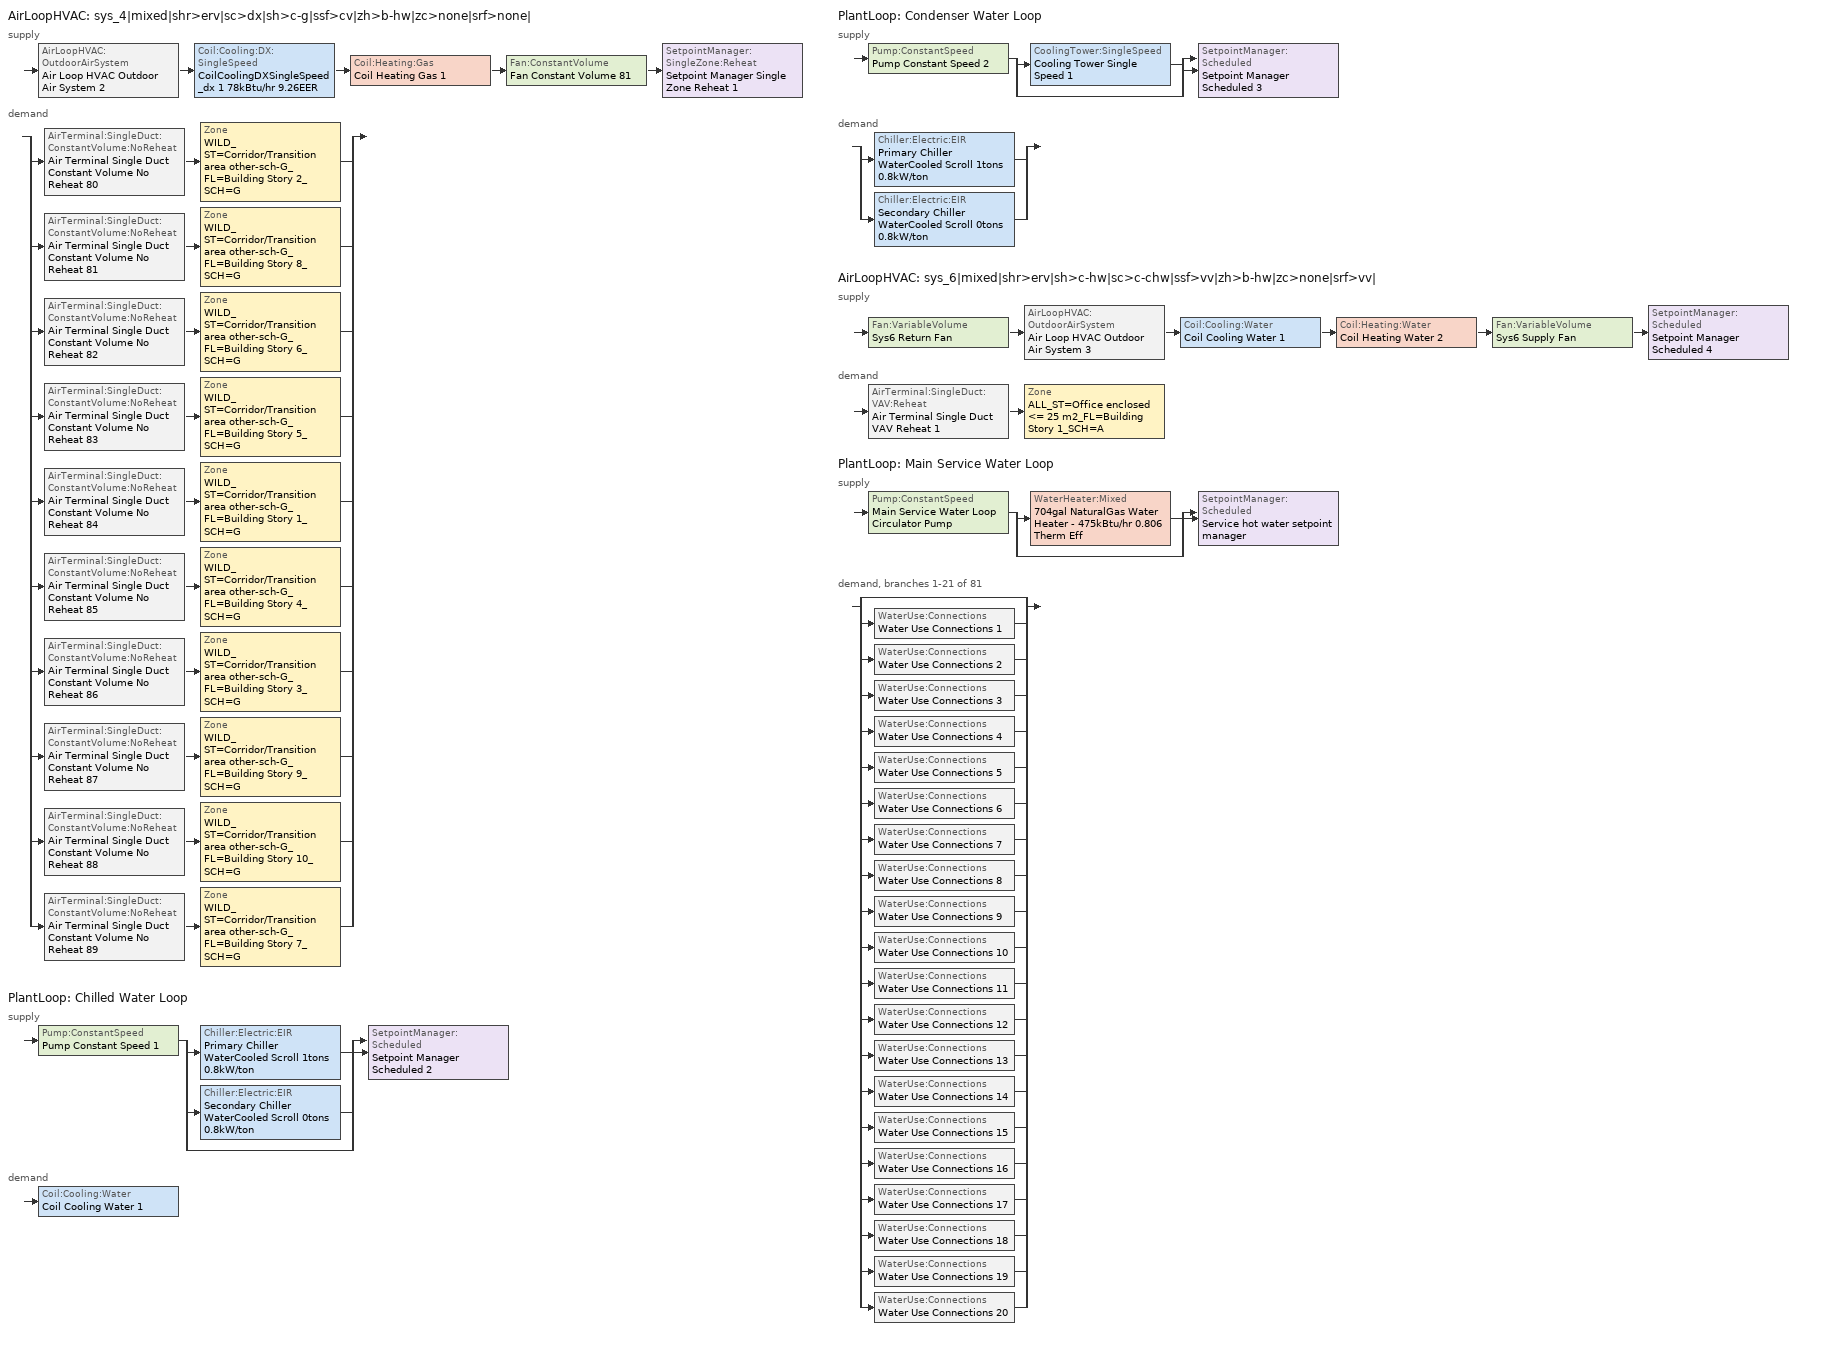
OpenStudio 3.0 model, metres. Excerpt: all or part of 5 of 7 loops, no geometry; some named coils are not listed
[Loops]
AirLoopHVAC 'sys_4|mixed|shr>erv|sc>dx|sh>c-g|ssf>cv|zh>b-hw|zc>none|srf>none|'
 supply: AirLoopHVAC:OutdoorAirSystem 'Air Loop HVAC Outdoor Air System 2' > Coil:Cooling:DX:SingleSpeed 'CoilCoolingDXSingleSpeed_dx 1 78kBtu/hr 9.26EER' > Coil:Heating:Gas 'Coil Heating Gas 1' > Fan:ConstantVolume 'Fan Constant Volume 81' > SetpointManager:SingleZone:Reheat 'Setpoint Manager Single Zone Reheat 1'
 demand: split
  | AirTerminal:SingleDuct:ConstantVolume:NoReheat 'Air Terminal Single Duct Constant Volume No Reheat 80' > Zone 'WILD_ST=Corridor/Transition area other-sch-G_FL=Building Story 2_SCH=G'
  | AirTerminal:SingleDuct:ConstantVolume:NoReheat 'Air Terminal Single Duct Constant Volume No Reheat 81' > Zone 'WILD_ST=Corridor/Transition area other-sch-G_FL=Building Story 8_SCH=G'
  | AirTerminal:SingleDuct:ConstantVolume:NoReheat 'Air Terminal Single Duct Constant Volume No Reheat 82' > Zone 'WILD_ST=Corridor/Transition area other-sch-G_FL=Building Story 6_SCH=G'
  | AirTerminal:SingleDuct:ConstantVolume:NoReheat 'Air Terminal Single Duct Constant Volume No Reheat 83' > Zone 'WILD_ST=Corridor/Transition area other-sch-G_FL=Building Story 5_SCH=G'
  | AirTerminal:SingleDuct:ConstantVolume:NoReheat 'Air Terminal Single Duct Constant Volume No Reheat 84' > Zone 'WILD_ST=Corridor/Transition area other-sch-G_FL=Building Story 1_SCH=G'
  | AirTerminal:SingleDuct:ConstantVolume:NoReheat 'Air Terminal Single Duct Constant Volume No Reheat 85' > Zone 'WILD_ST=Corridor/Transition area other-sch-G_FL=Building Story 4_SCH=G'
  | AirTerminal:SingleDuct:ConstantVolume:NoReheat 'Air Terminal Single Duct Constant Volume No Reheat 86' > Zone 'WILD_ST=Corridor/Transition area other-sch-G_FL=Building Story 3_SCH=G'
  | AirTerminal:SingleDuct:ConstantVolume:NoReheat 'Air Terminal Single Duct Constant Volume No Reheat 87' > Zone 'WILD_ST=Corridor/Transition area other-sch-G_FL=Building Story 9_SCH=G'
  | AirTerminal:SingleDuct:ConstantVolume:NoReheat 'Air Terminal Single Duct Constant Volume No Reheat 88' > Zone 'WILD_ST=Corridor/Transition area other-sch-G_FL=Building Story 10_SCH=G'
  | AirTerminal:SingleDuct:ConstantVolume:NoReheat 'Air Terminal Single Duct Constant Volume No Reheat 89' > Zone 'WILD_ST=Corridor/Transition area other-sch-G_FL=Building Story 7_SCH=G'
PlantLoop 'Chilled Water Loop'
 supply: Pump:ConstantSpeed 'Pump Constant Speed 1' > split
  | Chiller:Electric:EIR 'Primary Chiller WaterCooled Scroll 1tons 0.8kW/ton'
  | Chiller:Electric:EIR 'Secondary Chiller WaterCooled Scroll 0tons 0.8kW/ton'
  | bypass
  join > SetpointManager:Scheduled 'Setpoint Manager Scheduled 2'
 demand: Coil:Cooling:Water 'Coil Cooling Water 1'
PlantLoop 'Condenser Water Loop'
 supply: Pump:ConstantSpeed 'Pump Constant Speed 2' > split
  | CoolingTower:SingleSpeed 'Cooling Tower Single Speed 1'
  | bypass
  join > SetpointManager:Scheduled 'Setpoint Manager Scheduled 3'
 demand: split
  | Chiller:Electric:EIR 'Primary Chiller WaterCooled Scroll 1tons 0.8kW/ton'
  | Chiller:Electric:EIR 'Secondary Chiller WaterCooled Scroll 0tons 0.8kW/ton'
AirLoopHVAC 'sys_6|mixed|shr>erv|sh>c-hw|sc>c-chw|ssf>vv|zh>b-hw|zc>none|srf>vv|'
 supply: Fan:VariableVolume 'Sys6 Return Fan' > AirLoopHVAC:OutdoorAirSystem 'Air Loop HVAC Outdoor Air System 3' > Coil:Cooling:Water 'Coil Cooling Water 1' > Coil:Heating:Water 'Coil Heating Water 2' > Fan:VariableVolume 'Sys6 Supply Fan' > SetpointManager:Scheduled 'Setpoint Manager Scheduled 4'
 demand: AirTerminal:SingleDuct:VAV:Reheat 'Air Terminal Single Duct VAV Reheat 1' > Zone 'ALL_ST=Office enclosed <= 25 m2_FL=Building Story 1_SCH=A'
PlantLoop 'Main Service Water Loop'
 supply: Pump:ConstantSpeed 'Main Service Water Loop Circulator Pump' > split
  | WaterHeater:Mixed '704gal NaturalGas Water Heater - 475kBtu/hr 0.806 Therm Eff'
  | bypass
  join > SetpointManager:Scheduled 'Service hot water setpoint manager'
 demand, branches 1-21 of 81: split
  | bypass
  | WaterUse:Connections 'Water Use Connections 1'
  | WaterUse:Connections 'Water Use Connections 2'
  | WaterUse:Connections 'Water Use Connections 3'
  | WaterUse:Connections 'Water Use Connections 4'
  | WaterUse:Connections 'Water Use Connections 5'
  | WaterUse:Connections 'Water Use Connections 6'
  | WaterUse:Connections 'Water Use Connections 7'
  | WaterUse:Connections 'Water Use Connections 8'
  | WaterUse:Connections 'Water Use Connections 9'
  | WaterUse:Connections 'Water Use Connections 10'
  | WaterUse:Connections 'Water Use Connections 11'
  | WaterUse:Connections 'Water Use Connections 12'
  | WaterUse:Connections 'Water Use Connections 13'
  | WaterUse:Connections 'Water Use Connections 14'
  | WaterUse:Connections 'Water Use Connections 15'
  | WaterUse:Connections 'Water Use Connections 16'
  | WaterUse:Connections 'Water Use Connections 17'
  | WaterUse:Connections 'Water Use Connections 18'
  | WaterUse:Connections 'Water Use Connections 19'
  | WaterUse:Connections 'Water Use Connections 20'
[Sizing:Zone] Zone Cooling Design Supply Air Temperature Input Method=SupplyAirTemperature; Zone Cooling Design Supply Air Temperature {C}=13; Zone Cooling Design Supply Air Temperature Difference {deltaC}=11.11; Zone Heating Design Supply Air Temperature Input Method=SupplyAirTemperature; Zone Heating Design Supply Air Temperature {C}=43; Zone Heating Design Supply Air Temperature Difference {deltaC}=11.11; Zone Cooling Design Supply Air Humidity Ratio {kg-H2O/kg-air}=0.0085; Zone Heating Design Supply Air Humidity Ratio {kg-H2O/kg-air}=0.008; Zone Heating Sizing Factor=1.3; Zone Cooling Sizing Factor=1.1; Cooling Design Air Flow Method=DesignDay; Heating Design Air Flow Method=DesignDay; Account for Dedicated Outdoor Air System=No; Dedicated Outdoor Air System Control Strategy=NeutralSupplyAir; Dedicated Outdoor Air Low Setpoint Temperature for Design {C}=autosize; Dedicated Outdoor Air High Setpoint Temperature for Design {C}=autosize
ALL_ST=Office enclosed <= 25 m2_FL=Building Story 1_SCH=A; WILD_ST=Corridor/Transition area other-sch-G_FL=Building Story 2_SCH=G; WILD_ST=Corridor/Transition area other-sch-G_FL=Building Story 8_SCH=G; WILD_ST=Corridor/Transition area other-sch-G_FL=Building Story 6_SCH=G; WILD_ST=Corridor/Transition area other-sch-G_FL=Building Story 5_SCH=G; WILD_ST=Corridor/Transition area other-sch-G_FL=Building Story 1_SCH=G; WILD_ST=Corridor/Transition area other-sch-G_FL=Building Story 4_SCH=G; WILD_ST=Corridor/Transition area other-sch-G_FL=Building Story 3_SCH=G; WILD_ST=Corridor/Transition area other-sch-G_FL=Building Story 9_SCH=G; WILD_ST=Corridor/Transition area other-sch-G_FL=Building Story 10_SCH=G; WILD_ST=Corridor/Transition area other-sch-G_FL=Building Story 7_SCH=G
[Zone equipment]
ALL_ST=Office enclosed <= 25 m2_FL=Building Story 1_SCH=A: Air Terminal Single Duct VAV Reheat 1, Zone HVAC Baseboard Convective Water 90
WILD_ST=Corridor/Transition area other-sch-G_FL=Building Story 2_SCH=G: Air Terminal Single Duct Constant Volume No Reheat 80, Zone HVAC Baseboard Convective Water 80
WILD_ST=Corridor/Transition area other-sch-G_FL=Building Story 8_SCH=G: Air Terminal Single Duct Constant Volume No Reheat 81, Zone HVAC Baseboard Convective Water 81
WILD_ST=Corridor/Transition area other-sch-G_FL=Building Story 6_SCH=G: Air Terminal Single Duct Constant Volume No Reheat 82, Zone HVAC Baseboard Convective Water 82
WILD_ST=Corridor/Transition area other-sch-G_FL=Building Story 5_SCH=G: Air Terminal Single Duct Constant Volume No Reheat 83, Zone HVAC Baseboard Convective Water 83
WILD_ST=Corridor/Transition area other-sch-G_FL=Building Story 1_SCH=G: Air Terminal Single Duct Constant Volume No Reheat 84, Zone HVAC Baseboard Convective Water 84
WILD_ST=Corridor/Transition area other-sch-G_FL=Building Story 4_SCH=G: Air Terminal Single Duct Constant Volume No Reheat 85, Zone HVAC Baseboard Convective Water 85
WILD_ST=Corridor/Transition area other-sch-G_FL=Building Story 3_SCH=G: Air Terminal Single Duct Constant Volume No Reheat 86, Zone HVAC Baseboard Convective Water 86
WILD_ST=Corridor/Transition area other-sch-G_FL=Building Story 9_SCH=G: Air Terminal Single Duct Constant Volume No Reheat 87, Zone HVAC Baseboard Convective Water 87
WILD_ST=Corridor/Transition area other-sch-G_FL=Building Story 10_SCH=G: Air Terminal Single Duct Constant Volume No Reheat 88, Zone HVAC Baseboard Convective Water 88
WILD_ST=Corridor/Transition area other-sch-G_FL=Building Story 7_SCH=G: Air Terminal Single Duct Constant Volume No Reheat 89, Zone HVAC Baseboard Convective Water 89
[PlantLoop] Glycol Concentration=0; Plant Loop Volume {m3}=Autocalculate; Load Distribution Scheme=Optimal
Name | Maximum Loop Temperature {C} | Minimum Loop Temperature {C}
Chilled Water Loop; Condenser Water Loop
Main Service Water Loop | 60 | 10
[Sizing:Plant] Sizing Option=NonCoincident; Zone Timesteps in Averaging Window=1; Coincident Sizing Factor Mode=None
Name | Loop Type | Design Loop Exit Temperature {C} | Loop Design Temperature Difference {deltaC}
Chilled Water Loop | Cooling | 7 | 6
Condenser Water Loop | Condenser | 29 | 6
Main Service Water Loop | Heating | 60 | 5
[AirLoopHVAC] Design Supply Air Flow Rate {m3/s}=AutoSize
Name | Availability Schedule
sys_4|mixed|shr>erv|sc>dx|sh>c-g|ssf>cv|zh>b-hw|zc>none|srf>none| | sys_4|mixed|shr>none|sc>dx|sh>c-g|ssf>cv|zh>b-hw|zc>none|srf>none| Occ Sch
sys_6|mixed|shr>erv|sh>c-hw|sc>c-chw|ssf>vv|zh>b-hw|zc>none|srf>vv| | sys_6|mixed|shr>none|sh>c-hw|sc>c-chw|ssf>vv|zh>b-hw|zc>none|srf>vv| Occ Sch
[Sizing:System] Type of Load to Size On=Sensible; Design Outdoor Air Flow Rate {m3/s}=Autosize; Preheat Design Temperature {C}=7; Preheat Design Humidity Ratio {kg-H2O/kg-Air}=0.008; Precool Design Humidity Ratio {kg-H2O/kg-Air}=0.008; Central Cooling Design Supply Air Temperature {C}=13; Sizing Option=NonCoincident; 100% Outdoor Air in Cooling=No; 100% Outdoor Air in Heating=No; Central Cooling Design Supply Air Humidity Ratio {kg-H2O/kg-Air}=0.0085; Central Heating Design Supply Air Humidity Ratio {kg-H2O/kg-Air}=0.008; Cooling Design Air Flow Method=DesignDay; Cooling Design Air Flow Rate {m3/s}=0; Heating Design Air Flow Method=DesignDay; Heating Design Air Flow Rate {m3/s}=0; System Outdoor Air Method=ZoneSum; Zone Maximum Outdoor Air Fraction=1; Cooling Supply Air Flow Rate Per Floor Area {m3/s-m2}=0.00996765; Cooling Fraction of Autosized Cooling Supply Air Flow Rate=1; Cooling Supply Air Flow Rate Per Unit Cooling Capacity {m3/s-W}=3.94755e-05; Heating Supply Air Flow Rate Per Floor Area {m3/s-m2}=0.00996765; Heating Fraction of Autosized Heating Supply Air Flow Rate=1; Heating Fraction of Autosized Cooling Supply Air Flow Rate=1; Heating Supply Air Flow Rate Per Unit Heating Capacity {m3/s-W}=3.15882e-05; Cooling Design Capacity Method=CoolingDesignCapacity; Cooling Design Capacity {W}=autosize; Cooling Design Capacity Per Floor Area {W/m2}=234.7; Fraction of Autosized Cooling Design Capacity=1; Heating Design Capacity Method=HeatingDesignCapacity; Heating Design Capacity {W}=autosize; Heating Design Capacity Per Floor Area {W/m2}=157; Fraction of Autosized Heating Design Capacity=1; Central Cooling Capacity Control Method=OnOff
Name | Central Heating Maximum System Air Flow Ratio | Precool Design Temperature {C} | Central Heating Design Supply Air Temperature {C}
sys_4|mixed|shr>erv|sc>dx|sh>c-g|ssf>cv|zh>b-hw|zc>none|srf>none| | 1 | 13 | 43
sys_6|mixed|shr>erv|sh>c-hw|sc>c-chw|ssf>vv|zh>b-hw|zc>none|srf>vv| | 0.3 | 12.8 | 13.1
[Fan:ConstantVolume]
Fan Constant Volume 81: Availability Schedule=Always On Discrete; Fan Total Efficiency=0.39975; Pressure Rise {Pa}=640; Maximum Flow Rate {m3/s}=AutoSize; Motor Efficiency=0.615
[Coil:Cooling:DX:SingleSpeed]
CoilCoolingDXSingleSpeed_dx 1 78kBtu/hr 9.26EER: Availability Schedule=Always On Discrete; Rated Total Cooling Capacity {W}=autosize; Rated Sensible Heat Ratio=autosize; Rated COP {W/W}=3.21949; Rated Air Flow Rate {m3/s}=autosize; Rated Evaporator Fan Power Per Volume Flow Rate {W/(m3/s)}=773.3; Total Cooling Capacity Function of Temperature Curve=DXCOOL-NECB2011-REF-CAPFT; Total Cooling Capacity Function of Flow Fraction Curve=DXCOOL-NECB2011-REF-CAPFFLOW; Energy Input Ratio Function of Temperature Curve=DXCOOL-NECB2011-REF-COOLEIRFT; Energy Input Ratio Function of Flow Fraction Curve=DXCOOL-NECB2011-REF-COOLEIRFFLOW; Part Load Fraction Correlation Curve=DXCOOL-NECB2011-REF-COOLPLFFPLR; Minimum Outdoor Dry-Bulb Temperature for Compressor Operation {C}=-25; Condenser Type=AirCooled; Evaporative Condenser Effectiveness=0; Evaporative Condenser Air Flow Rate {m3/s}=Autosize; Evaporative Condenser Pump Rated Power Consumption {W}=Autosize; Crankcase Heater Capacity {W}=0; Maximum Outdoor Dry-Bulb Temperature for Crankcase Heater Operation {C}=0; Basin Heater Capacity {W/K}=0; Basin Heater Setpoint Temperature {C}=10
[Controller:OutdoorAir] Minimum Outdoor Air Flow Rate {m3/s}=autosize; Maximum Outdoor Air Flow Rate {m3/s}=Autosize; Economizer Control Action Type=ModulateFlow; Lockout Type=NoLockout; Minimum Limit Type=FixedMinimum; High Humidity Control=No; Heat Recovery Bypass Control Type=BypassWhenOAFlowGreaterThanMinimum
Name | Economizer Control Type | Minimum Outdoor Air Schedule | Controller Mechanical Ventilation | Economizer Maximum Limit Dry-Bulb Temperature {C} | Economizer Maximum Limit Enthalpy {J/kg} | Economizer Minimum Limit Dry-Bulb Temperature {C}
Controller Outdoor Air 2 | DifferentialEnthalpy | sys_4|mixed|shr>none|sc>dx|sh>c-g|ssf>cv|zh>b-hw|zc>none|srf>none| Occ Sch | Controller Mechanical Ventilation 2
Controller Outdoor Air 3 | NoEconomizer | sys_6|mixed|shr>none|sh>c-hw|sc>c-chw|ssf>vv|zh>b-hw|zc>none|srf>vv| Occ Sch | Controller Mechanical Ventilation 3 | 28 | 64000 | -100
[Controller:MechanicalVentilation] Availability Schedule=Always On Discrete; System Outdoor Air Method=ZoneSum
Controller Mechanical Ventilation 2; Controller Mechanical Ventilation 3
[AirLoopHVAC:OutdoorAirSystem]
Name | Controller
Air Loop HVAC Outdoor Air System 2 | Controller Outdoor Air 2
Air Loop HVAC Outdoor Air System 3 | Controller Outdoor Air 3
[Controller:WaterCoil]
Controller Water Coil 3: Water Coil=Coil Cooling Water 1; Action=Reverse; Minimum Actuated Flow {m3/s}=0
[SetpointManager:Scheduled] Control Variable=Temperature
Name | Schedule
Setpoint Manager Scheduled 2 | CHW Temp
Setpoint Manager Scheduled 3 | CW Temp
Setpoint Manager Scheduled 4 | Supply Air Temp
Service hot water setpoint manager | Service Water Loop Temp - 140F
[AirTerminal:SingleDuct:ConstantVolume:NoReheat] Availability Schedule=Always On Discrete; Maximum Air Flow Rate {m3/s}=AutoSize
Air Terminal Single Duct Constant Volume No Reheat 80; Air Terminal Single Duct Constant Volume No Reheat 81; Air Terminal Single Duct Constant Volume No Reheat 82; Air Terminal Single Duct Constant Volume No Reheat 83; Air Terminal Single Duct Constant Volume No Reheat 84; Air Terminal Single Duct Constant Volume No Reheat 85; Air Terminal Single Duct Constant Volume No Reheat 86; Air Terminal Single Duct Constant Volume No Reheat 87; Air Terminal Single Duct Constant Volume No Reheat 88; Air Terminal Single Duct Constant Volume No Reheat 89
[Coil:Heating:Gas]
Coil Heating Gas 1: Availability Schedule=Always On Discrete; Gas Burner Efficiency=0.924; Nominal Capacity {W}=AutoSize; Parasitic Electric Load {W}=0; Part Load Fraction Correlation Curve=FURNACE-EFFPLR-NECB2011; Parasitic Gas Load {W}=0
[SetpointManager:SingleZone:Reheat]
Setpoint Manager Single Zone Reheat 1: Minimum Supply Air Temperature {C}=13; Maximum Supply Air Temperature {C}=43; Control Zone=WILD_ST=Corridor/Transition area other-sch-G_FL=Building Story 2_SCH=G
[Pump:ConstantSpeed] Rated Flow Rate {m3/s}=autosize; Rated Power Consumption {W}=autosize; Fraction of Motor Inefficiencies to Fluid Stream=0; Pump Control Type=Intermittent; Design Power Sizing Method=PowerPerFlowPerPressure; Design Electric Power per Unit Flow Rate {W/(m3/s)}=348701.1
Name | Rated Pump Head {Pa} | Motor Efficiency | Design Shaft Power per Unit Flow Rate per Unit Head {W-s/m3-Pa}
Pump Constant Speed 1 | 179352 | 0.7 | 1.3704
Pump Constant Speed 2 | 179352 | 0.855 | 1.43473
Main Service Water Loop Circulator Pump | 795113 | 0.865 | 1.28205
[Chiller:Electric:EIR] Reference COP {W/W}=4.5032; Reference Chilled Water Flow Rate {m3/s}=Autosize; Cooling Capacity Function of Temperature Curve=WaterCooled_Scroll_CAPFT_NECB2011; Electric Input to Cooling Output Ratio Function of Temperature Curve=WaterCooled_Scroll_EIRFT_NECB2011; Electric Input to Cooling Output Ratio Function of Part Load Ratio Curve=WaterCooled_Scroll_EIRFPLR_NECB2011; Minimum Part Load Ratio=0.25; Minimum Unloading Ratio=0.25; Condenser Type=WaterCooled; Chiller Flow Mode=LeavingSetpointModulated; Design Heat Recovery Water Flow Rate {m3/s}=Autosize; Sizing Factor=1; Basin Heater Capacity {W/K}=0; Basin Heater Setpoint Temperature {C}=10; Condenser Heat Recovery Relative Capacity Fraction=1
Name | Reference Capacity {W}
Primary Chiller WaterCooled Scroll 1tons 0.8kW/ton | 5226.51
Secondary Chiller WaterCooled Scroll 0tons 0.8kW/ton | 0.001
[CoolingTower:SingleSpeed]
Cooling Tower Single Speed 1: Design Water Flow Rate {m3/s}=autosize; Design Air Flow Rate {m3/s}=autosize; Fan Power at Design Air Flow Rate {W}=83.0327; U-Factor Times Area Value at Design Air Flow Rate {W/K}=autosize; Air Flow Rate in Free Convection Regime {m3/s}=autosize; U-Factor Times Area Value at Free Convection Air Flow Rate {W/K}=autosize; Performance Input Method=UFactorTimesAreaAndDesignWaterFlowRate; Free Convection Capacity {W}=0; Basin Heater Capacity {W/K}=0; Evaporation Loss Mode=LossFactor; Evaporation Loss Factor {percent/K}=0.2; Drift Loss Percent {percent}=0.008; Blowdown Calculation Mode=ConcentrationRatio; Blowdown Concentration Ratio=3; Capacity Control=FanCycling; Number of Cells=1; Cell Control=MinimalCell; Cell Minimum  Water Flow Rate Fraction=0.33; Cell Maximum Water Flow Rate Fraction=2.5; Sizing Factor=1; Free Convection Air Flow Rate Sizing Factor=0.1; Free Convection U-Factor Times Area Value Sizing Factor=0.1; Heat Rejection Capacity and Nominal Capacity Sizing Ratio=1.25; Free Convection Nominal Capacity Sizing Factor=0.1; Design Inlet Air Dry-Bulb Temperature {C}=35; Design Inlet Air Wet-Bulb Temperature {C}=24; Design Approach Temperature {deltaC}=5; Design Range Temperature {deltaC}=6
[Fan:VariableVolume] Availability Schedule=Always On Discrete; Maximum Flow Rate {m3/s}=Autosize; Fan Power Minimum Flow Rate Input Method=Fraction; Fan Power Minimum Flow Fraction=0.68; Fan Power Minimum Air Flow Rate {m3/s}=0; Motor In Airstream Fraction=1; Fan Power Coefficient 1=-2.4176; Fan Power Coefficient 2=9.5874; Fan Power Coefficient 3=-11.559; Fan Power Coefficient 4=5.4009; Fan Power Coefficient 5=0
Name | Fan Total Efficiency | Pressure Rise {Pa} | Motor Efficiency
Sys6 Supply Fan | 0.549965 | 1000 | 0.8461
Sys6 Return Fan | 0.299975 | 250 | 0.4615
[Coil:Cooling:Water]
Coil Cooling Water 1: Availability Schedule=Always On Discrete
[AirTerminal:SingleDuct:VAV:Reheat]
Air Terminal Single Duct VAV Reheat 1: Availability Schedule=Always On Discrete; Maximum Air Flow Rate {m3/s}=AutoSize; Zone Minimum Air Flow Input Method=Constant; Constant Minimum Air Flow Fraction=0.3; Fixed Minimum Air Flow Rate {m3/s}=0.176497; Reheat Coil=Coil Heating Water 3; Maximum Hot Water or Steam Flow Rate {m3/s}=AutoSize; Minimum Hot Water or Steam Flow Rate {m3/s}=0; Convergence Tolerance=0.001; Damper Heating Action=Normal; Maximum Flow per Zone Floor Area During Reheat {m3/s-m2}=AutoSize; Maximum Flow Fraction During Reheat=AutoSize; Maximum Reheat Air Temperature {C}=43; Control For Outdoor Air=No
[WaterHeater:Mixed]
704gal NaturalGas Water Heater - 475kBtu/hr 0.806 Therm Eff: Tank Volume {m3}=2.66678; Setpoint Temperature Schedule=Service Water Loop Temp - 140F; Deadband Temperature Difference {deltaC}=2; Maximum Temperature Limit {C}=60; Heater Control Type=Cycle; Heater Maximum Capacity {W}=139339; Heater Fuel Type=NaturalGas; Heater Thermal Efficiency=0.805913; Part Load Factor Curve=SWH-EFFFPLR-NECB2011; Off Cycle Parasitic Fuel Consumption Rate {W}=186.299; Off Cycle Parasitic Fuel Type=NaturalGas; Off Cycle Parasitic Heat Fraction to Tank=0.8; On Cycle Parasitic Fuel Consumption Rate {W}=186.299; On Cycle Parasitic Fuel Type=NaturalGas; On Cycle Parasitic Heat Fraction to Tank=0; Ambient Temperature Indicator=Schedule; Ambient Temperature Schedule=Water Heater Ambient Temp Schedule - 70f; Off Cycle Loss Coefficient to Ambient Temperature {W/K}=21.1852; On Cycle Loss Coefficient to Ambient Temperature {W/K}=21.1852; Use Side Effectiveness=1; Source Side Effectiveness=1; Use Side Design Flow Rate {m3/s}=autosize; Source Side Design Flow Rate {m3/s}=autosize; Indirect Water Heating Recovery Time {hr}=1.5; Source Side Flow Control Mode=IndirectHeatPrimarySetpoint
[WaterUse:Connections]
Name | Water Use Equipment Name 1
Water Use Connections 1 | F2 n1 apartment Service Water Use 0.15gal/min
Water Use Connections 2 | F2 n2 apartment Service Water Use 0.15gal/min
Water Use Connections 3 | F2 ne apartment Service Water Use 0.15gal/min
Water Use Connections 4 | F2 nw apartment Service Water Use 0.15gal/min
Water Use Connections 5 | F2 s1 apartment Service Water Use 0.15gal/min
Water Use Connections 6 | F2 s2 apartment Service Water Use 0.15gal/min
Water Use Connections 7 | F2 se apartment Service Water Use 0.15gal/min
Water Use Connections 8 | F2 sw apartment Service Water Use 0.15gal/min
Water Use Connections 9 | F3 n1 apartment Service Water Use 0.15gal/min
Water Use Connections 10 | F3 n2 apartment Service Water Use 0.15gal/min
Water Use Connections 11 | F3 ne apartment Service Water Use 0.15gal/min
Water Use Connections 12 | F3 nw apartment Service Water Use 0.15gal/min
Water Use Connections 13 | F3 s1 apartment Service Water Use 0.15gal/min
Water Use Connections 14 | F3 s2 apartment Service Water Use 0.15gal/min
Water Use Connections 15 | F3 se apartment Service Water Use 0.15gal/min
Water Use Connections 16 | F3 sw apartment Service Water Use 0.15gal/min
Water Use Connections 17 | F4 n1 apartment Service Water Use 0.15gal/min
Water Use Connections 18 | F4 n2 apartment Service Water Use 0.15gal/min
Water Use Connections 19 | F4 ne apartment Service Water Use 0.15gal/min
Water Use Connections 20 | F4 nw apartment Service Water Use 0.15gal/min
[WaterUse:Equipment:Definition] Peak Flow Rate {m3/s}=9.37419e-06
Name | Target Temperature Schedule | Sensible Fraction Schedule | Latent Fraction Schedule
F2 n1 apartment Service Water Use Def 0.15gal/min | Schedule Ruleset 5 | Schedule Ruleset 3 | Schedule Ruleset 4
F2 n2 apartment Service Water Use Def 0.15gal/min | Schedule Ruleset 8 | Schedule Ruleset 6 | Schedule Ruleset 7
F2 ne apartment Service Water Use Def 0.15gal/min | Schedule Ruleset 11 | Schedule Ruleset 9 | Schedule Ruleset 10
F2 nw apartment Service Water Use Def 0.15gal/min | Schedule Ruleset 14 | Schedule Ruleset 12 | Schedule Ruleset 13
F2 s1 apartment Service Water Use Def 0.15gal/min | Schedule Ruleset 17 | Schedule Ruleset 15 | Schedule Ruleset 16
F2 s2 apartment Service Water Use Def 0.15gal/min | Schedule Ruleset 20 | Schedule Ruleset 18 | Schedule Ruleset 19
F2 se apartment Service Water Use Def 0.15gal/min | Schedule Ruleset 23 | Schedule Ruleset 21 | Schedule Ruleset 22
F2 sw apartment Service Water Use Def 0.15gal/min | Schedule Ruleset 26 | Schedule Ruleset 24 | Schedule Ruleset 25
F3 n1 apartment Service Water Use Def 0.15gal/min | Schedule Ruleset 29 | Schedule Ruleset 27 | Schedule Ruleset 28
F3 n2 apartment Service Water Use Def 0.15gal/min | Schedule Ruleset 32 | Schedule Ruleset 30 | Schedule Ruleset 31
F3 ne apartment Service Water Use Def 0.15gal/min | Schedule Ruleset 35 | Schedule Ruleset 33 | Schedule Ruleset 34
F3 nw apartment Service Water Use Def 0.15gal/min | Schedule Ruleset 38 | Schedule Ruleset 36 | Schedule Ruleset 37
F3 s1 apartment Service Water Use Def 0.15gal/min | Schedule Ruleset 41 | Schedule Ruleset 39 | Schedule Ruleset 40
F3 s2 apartment Service Water Use Def 0.15gal/min | Schedule Ruleset 44 | Schedule Ruleset 42 | Schedule Ruleset 43
F3 se apartment Service Water Use Def 0.15gal/min | Schedule Ruleset 47 | Schedule Ruleset 45 | Schedule Ruleset 46
F3 sw apartment Service Water Use Def 0.15gal/min | Schedule Ruleset 50 | Schedule Ruleset 48 | Schedule Ruleset 49
F4 n1 apartment Service Water Use Def 0.15gal/min | Schedule Ruleset 53 | Schedule Ruleset 51 | Schedule Ruleset 52
F4 n2 apartment Service Water Use Def 0.15gal/min | Schedule Ruleset 56 | Schedule Ruleset 54 | Schedule Ruleset 55
F4 ne apartment Service Water Use Def 0.15gal/min | Schedule Ruleset 59 | Schedule Ruleset 57 | Schedule Ruleset 58
F4 nw apartment Service Water Use Def 0.15gal/min | Schedule Ruleset 62 | Schedule Ruleset 60 | Schedule Ruleset 61
[WaterUse:Equipment] Flow Rate Fraction Schedule=NECB-G-Service Water Heating
Name | Water Use Equipment Definition | Space
F2 n1 apartment Service Water Use 0.15gal/min | F2 n1 apartment Service Water Use Def 0.15gal/min | F2 N1 Apartment
F2 n2 apartment Service Water Use 0.15gal/min | F2 n2 apartment Service Water Use Def 0.15gal/min | F2 N2 Apartment
F2 ne apartment Service Water Use 0.15gal/min | F2 ne apartment Service Water Use Def 0.15gal/min | F2 NE Apartment
F2 nw apartment Service Water Use 0.15gal/min | F2 nw apartment Service Water Use Def 0.15gal/min | F2 NW Apartment
F2 s1 apartment Service Water Use 0.15gal/min | F2 s1 apartment Service Water Use Def 0.15gal/min | F2 S1 Apartment
F2 s2 apartment Service Water Use 0.15gal/min | F2 s2 apartment Service Water Use Def 0.15gal/min | F2 S2 Apartment
F2 se apartment Service Water Use 0.15gal/min | F2 se apartment Service Water Use Def 0.15gal/min | F2 SE Apartment
F2 sw apartment Service Water Use 0.15gal/min | F2 sw apartment Service Water Use Def 0.15gal/min | F2 SW Apartment
F3 n1 apartment Service Water Use 0.15gal/min | F3 n1 apartment Service Water Use Def 0.15gal/min | F3 N1 Apartment
F3 n2 apartment Service Water Use 0.15gal/min | F3 n2 apartment Service Water Use Def 0.15gal/min | F3 N2 Apartment
F3 ne apartment Service Water Use 0.15gal/min | F3 ne apartment Service Water Use Def 0.15gal/min | F3 NE Apartment
F3 nw apartment Service Water Use 0.15gal/min | F3 nw apartment Service Water Use Def 0.15gal/min | F3 NW Apartment
F3 s1 apartment Service Water Use 0.15gal/min | F3 s1 apartment Service Water Use Def 0.15gal/min | F3 S1 Apartment
F3 s2 apartment Service Water Use 0.15gal/min | F3 s2 apartment Service Water Use Def 0.15gal/min | F3 S2 Apartment
F3 se apartment Service Water Use 0.15gal/min | F3 se apartment Service Water Use Def 0.15gal/min | F3 SE Apartment
F3 sw apartment Service Water Use 0.15gal/min | F3 sw apartment Service Water Use Def 0.15gal/min | F3 SW Apartment
F4 n1 apartment Service Water Use 0.15gal/min | F4 n1 apartment Service Water Use Def 0.15gal/min | F4 N1 Apartment
F4 n2 apartment Service Water Use 0.15gal/min | F4 n2 apartment Service Water Use Def 0.15gal/min | F4 N2 Apartment
F4 ne apartment Service Water Use 0.15gal/min | F4 ne apartment Service Water Use Def 0.15gal/min | F4 NE Apartment
F4 nw apartment Service Water Use 0.15gal/min | F4 nw apartment Service Water Use Def 0.15gal/min | F4 NW Apartment
[Schedule:Constant]
Always On Discrete: Value=1
[Schedule:Ruleset]
CHW Temp: Default Day Schedule=Schedule Day 4
CW Temp: Default Day Schedule=Schedule Day 5
Supply Air Temp: Default Day Schedule=Supply Air Temp Default
Service Water Loop Temp - 140F: Default Day Schedule=Service Water Loop Temp - 140F Default
Water Heater Ambient Temp Schedule - 70f: Default Day Schedule=Water Heater Ambient Temp Schedule - 70f Default
Schedule Ruleset 3: Default Day Schedule=Schedule Day 8
Schedule Ruleset 4: Default Day Schedule=Schedule Day 9
Schedule Ruleset 5: Default Day Schedule=Schedule Day 10
NECB-G-Service Water Heating: Default Day Schedule=NECB-G-Service Water Heating Default
Schedule Ruleset 6: Default Day Schedule=Schedule Day 11
Schedule Ruleset 7: Default Day Schedule=Schedule Day 12
Schedule Ruleset 8: Default Day Schedule=Schedule Day 13
Schedule Ruleset 9: Default Day Schedule=Schedule Day 14
Schedule Ruleset 10: Default Day Schedule=Schedule Day 15
Schedule Ruleset 11: Default Day Schedule=Schedule Day 16
Schedule Ruleset 12: Default Day Schedule=Schedule Day 17
Schedule Ruleset 13: Default Day Schedule=Schedule Day 18
Schedule Ruleset 14: Default Day Schedule=Schedule Day 19
Schedule Ruleset 15: Default Day Schedule=Schedule Day 20
Schedule Ruleset 16: Default Day Schedule=Schedule Day 21
Schedule Ruleset 17: Default Day Schedule=Schedule Day 22
Schedule Ruleset 18: Default Day Schedule=Schedule Day 23
Schedule Ruleset 19: Default Day Schedule=Schedule Day 24
Schedule Ruleset 20: Default Day Schedule=Schedule Day 25
Schedule Ruleset 21: Default Day Schedule=Schedule Day 26
Schedule Ruleset 22: Default Day Schedule=Schedule Day 27
Schedule Ruleset 23: Default Day Schedule=Schedule Day 28
Schedule Ruleset 24: Default Day Schedule=Schedule Day 29
Schedule Ruleset 25: Default Day Schedule=Schedule Day 30
Schedule Ruleset 26: Default Day Schedule=Schedule Day 31
Schedule Ruleset 27: Default Day Schedule=Schedule Day 32
Schedule Ruleset 28: Default Day Schedule=Schedule Day 33
Schedule Ruleset 29: Default Day Schedule=Schedule Day 34
Schedule Ruleset 30: Default Day Schedule=Schedule Day 35
Schedule Ruleset 31: Default Day Schedule=Schedule Day 36
Schedule Ruleset 32: Default Day Schedule=Schedule Day 37
Schedule Ruleset 33: Default Day Schedule=Schedule Day 38
Schedule Ruleset 34: Default Day Schedule=Schedule Day 39
Schedule Ruleset 35: Default Day Schedule=Schedule Day 40
Schedule Ruleset 36: Default Day Schedule=Schedule Day 41
Schedule Ruleset 37: Default Day Schedule=Schedule Day 42
Schedule Ruleset 38: Default Day Schedule=Schedule Day 43
Schedule Ruleset 39: Default Day Schedule=Schedule Day 44
Schedule Ruleset 40: Default Day Schedule=Schedule Day 45
Schedule Ruleset 41: Default Day Schedule=Schedule Day 46
Schedule Ruleset 42: Default Day Schedule=Schedule Day 47
Schedule Ruleset 43: Default Day Schedule=Schedule Day 48
Schedule Ruleset 44: Default Day Schedule=Schedule Day 49
Schedule Ruleset 45: Default Day Schedule=Schedule Day 50
Schedule Ruleset 46: Default Day Schedule=Schedule Day 51
Schedule Ruleset 47: Default Day Schedule=Schedule Day 52
Schedule Ruleset 48: Default Day Schedule=Schedule Day 53
Schedule Ruleset 49: Default Day Schedule=Schedule Day 54
Schedule Ruleset 50: Default Day Schedule=Schedule Day 55
Schedule Ruleset 51: Default Day Schedule=Schedule Day 56
Schedule Ruleset 52: Default Day Schedule=Schedule Day 57
Schedule Ruleset 53: Default Day Schedule=Schedule Day 58
Schedule Ruleset 54: Default Day Schedule=Schedule Day 59
Schedule Ruleset 55: Default Day Schedule=Schedule Day 60
Schedule Ruleset 56: Default Day Schedule=Schedule Day 61
Schedule Ruleset 57: Default Day Schedule=Schedule Day 62
Schedule Ruleset 58: Default Day Schedule=Schedule Day 63
Schedule Ruleset 59: Default Day Schedule=Schedule Day 64
Schedule Ruleset 60: Default Day Schedule=Schedule Day 65
Schedule Ruleset 61: Default Day Schedule=Schedule Day 66
Schedule Ruleset 62: Default Day Schedule=Schedule Day 67
sys_4|mixed|shr>none|sc>dx|sh>c-g|ssf>cv|zh>b-hw|zc>none|srf>none| Occ Sch: Default Day Schedule=sys_4|mixed|shr>none|sc>dx|sh>c-g|ssf>cv|zh>b-hw|zc>none|srf>none| Occ Sch Default; Summer Design Day Schedule=sys_4|mixed|shr>none|sc>dx|sh>c-g|ssf>cv|zh>b-hw|zc>none|srf>none| Occ Sch Summer Design Day; Winter Design Day Schedule=sys_4|mixed|shr>none|sc>dx|sh>c-g|ssf>cv|zh>b-hw|zc>none|srf>none| Occ Sch Winter Design Day
sys_6|mixed|shr>none|sh>c-hw|sc>c-chw|ssf>vv|zh>b-hw|zc>none|srf>vv| Occ Sch: Default Day Schedule=sys_6|mixed|shr>none|sh>c-hw|sc>c-chw|ssf>vv|zh>b-hw|zc>none|srf>vv| Occ Sch Default; Summer Design Day Schedule=sys_6|mixed|shr>none|sh>c-hw|sc>c-chw|ssf>vv|zh>b-hw|zc>none|srf>vv| Occ Sch Summer Design Day; Winter Design Day Schedule=sys_6|mixed|shr>none|sh>c-hw|sc>c-chw|ssf>vv|zh>b-hw|zc>none|srf>vv| Occ Sch Winter Design Day
[Schedule:Day]
Schedule Day 4; wkdCHW Temp 1; satCHW Temp 1; sunCHW Temp 1: 1, 0, 7, 2, 0, 7, 3, 0, 7, 4, 0, 7, 5, 0, 7, 6, 0, 7, 7, 0, 7, 8, 0, 7, 9, 0, 7, 10, 0, 7, 11, 0, 7, 12, 0, 7, 13, 0, 7, 14, 0, 7, 15, 0, 7, 16, 0, 7, 17, 0, 7, 18, 0, 7, 19, 0, 7, 20, 0, 7, 21, 0, 7, 22, 0, 7, 23, 0, 7, 24, 0, 7
Schedule Day 5; wkdCW Temp 1; satCW Temp 1; sunCW Temp 1: 1, 0, 29, 2, 0, 29, 3, 0, 29, 4, 0, 29, 5, 0, 29, 6, 0, 29, 7, 0, 29, 8, 0, 29, 9, 0, 29, 10, 0, 29, 11, 0, 29, 12, 0, 29, 13, 0, 29, 14, 0, 29, 15, 0, 29, 16, 0, 29, 17, 0, 29, 18, 0, 29, 19, 0, 29, 20, 0, 29, 21, 0, 29, 22, 0, 29, 23, 0, 29, 24, 0, 29
Supply Air Temp Default: 24, 0, 13
Service Water Loop Temp - 140F Default; Schedule Day 10; Schedule Day 13; Schedule Day 16; Schedule Day 19; Schedule Day 22; Schedule Day 25; Schedule Day 28; Schedule Day 31; Schedule Day 34; Schedule Day 37; Schedule Day 40; Schedule Day 43; Schedule Day 46; Schedule Day 49; Schedule Day 52; Schedule Day 55; Schedule Day 58; Schedule Day 61; Schedule Day 64; Schedule Day 67: 24, 0, 60
Water Heater Ambient Temp Schedule - 70f Default: 24, 0, 21.1111
Schedule Day 8; Schedule Day 11; Schedule Day 14; Schedule Day 17; Schedule Day 20; Schedule Day 23; Schedule Day 26; Schedule Day 29; Schedule Day 32; Schedule Day 35; Schedule Day 38; Schedule Day 41; Schedule Day 44; Schedule Day 47; Schedule Day 50; Schedule Day 53; Schedule Day 56; Schedule Day 59; Schedule Day 62; Schedule Day 65: 24, 0, 0.2
Schedule Day 9; Schedule Day 12; Schedule Day 15; Schedule Day 18; Schedule Day 21; Schedule Day 24; Schedule Day 27; Schedule Day 30; Schedule Day 33; Schedule Day 36; Schedule Day 39; Schedule Day 42; Schedule Day 45; Schedule Day 48; Schedule Day 51; Schedule Day 54; Schedule Day 57; Schedule Day 60; Schedule Day 63; Schedule Day 66: 24, 0, 0.05
NECB-G-Service Water Heating Default; NECB-G-Service Water Heating Default|Wkdy Day: 1, 0, 0.1, 6, 0, 0.05, 7, 0, 0.2, 8, 0, 0.8, 9, 0, 0.7, 10, 0, 0.5, 11, 0, 0.4, 14, 0, 0.2, 15, 0, 0.3, 17, 0, 0.5, 19, 0, 0.7, 21, 0, 0.4, 23, 0, 0.2, 24, 0, 0.1
NECB-G-Service Water Heating Sat Day: 1, 0, 0.1, 7, 0, 0.05, 8, 0, 0.2, 11, 0, 0.5, 15, 0, 0.3, 16, 0, 0.7, 17, 0, 0.9, 19, 0, 0.7, 20, 0, 0.6, 21, 0, 0.5, 22, 0, 0.4, 23, 0, 0.3, 24, 0, 0.2
NECB-G-Service Water Heating Sun|Hol Day: 1, 0, 0.1, 8, 0, 0.05, 9, 0, 0.2, 11, 0, 0.3, 13, 0, 0.2, 14, 0, 0.3, 15, 0, 0.4, 16, 0, 0.5, 17, 0, 0.6, 18, 0, 0.7, 19, 0, 0.4, 20, 0, 0.3, 24, 0, 0.2
sys_4|mixed|shr>none|sc>dx|sh>c-g|ssf>cv|zh>b-hw|zc>none|srf>none| Occ Sch Default; sys_4|mixed|shr>none|sc>dx|sh>c-g|ssf>cv|zh>b-hw|zc>none|srf>none| Occ Sch Winter Design Day; sys_4|mixed|shr>none|sc>dx|sh>c-g|ssf>cv|zh>b-hw|zc>none|srf>none| Occ Sch Summer Design Day; sys_6|mixed|shr>none|sh>c-hw|sc>c-chw|ssf>vv|zh>b-hw|zc>none|srf>vv| Occ Sch Winter Design Day; sys_6|mixed|shr>none|sh>c-hw|sc>c-chw|ssf>vv|zh>b-hw|zc>none|srf>vv| Occ Sch Summer Design Day: 24, 0, 1
sys_6|mixed|shr>none|sh>c-hw|sc>c-chw|ssf>vv|zh>b-hw|zc>none|srf>vv| Occ Sch Default: 8, 0, 0, 19, 0, 1, 24, 0, 0
sys_6|mixed|shr>none|sh>c-hw|sc>c-chw|ssf>vv|zh>b-hw|zc>none|srf>vv| Occ Sch Sunday: 24, 0, 0
[Schedule:Rule] Date Specification Type=DateRange; Start Month=1; Start Day=1; End Month=12; End Day=31
Name | Schedule Ruleset | Rule Order | Day Schedule | Apply Sunday | Apply Monday | Apply Tuesday | Apply Wednesday | Apply Thursday | Apply Friday | Apply Saturday
wkdCHW Temp rule | CHW Temp | 2 | wkdCHW Temp 1 | No | Yes | Yes | Yes | Yes | Yes | No
satCHW Temprule | CHW Temp | 1 | satCHW Temp 1 | No | No | No | No | No | No | Yes
sunCHW Temprule | CHW Temp | 0 | sunCHW Temp 1 | Yes | No | No | No | No | No | No
wkdCW Temp rule | CW Temp | 2 | wkdCW Temp 1 | No | Yes | Yes | Yes | Yes | Yes | No
satCW Temprule | CW Temp | 1 | satCW Temp 1 | No | No | No | No | No | No | Yes
sunCW Temprule | CW Temp | 0 | sunCW Temp 1 | Yes | No | No | No | No | No | No
Schedule Rule 32 | NECB-G-Service Water Heating | 2 | NECB-G-Service Water Heating Default|Wkdy Day |  | Yes | Yes | Yes | Yes | Yes
Schedule Rule 33 | NECB-G-Service Water Heating | 1 | NECB-G-Service Water Heating Sat Day |  |  |  |  |  |  | Yes
Schedule Rule 34 | NECB-G-Service Water Heating | 0 | NECB-G-Service Water Heating Sun|Hol Day | Yes
sys_6|mixed|shr>none|sh>c-hw|sc>c-chw|ssf>vv|zh>b-hw|zc>none|srf>vv| Occ Sch Sunday Rule | sys_6|mixed|shr>none|sh>c-hw|sc>c-chw|ssf>vv|zh>b-hw|zc>none|srf>vv| Occ Sch | 0 | sys_6|mixed|shr>none|sh>c-hw|sc>c-chw|ssf>vv|zh>b-hw|zc>none|srf>vv| Occ Sch Sunday | Yes |  |  |  |  |  | Yes
[Curve:Biquadratic] Minimum Value of y=24
Name | Coefficient1 Constant | Coefficient2 x | Coefficient3 x**2 | Coefficient4 y | Coefficient5 y**2 | Coefficient6 x*y | Minimum Value of x | Maximum Value of x | Maximum Value of y
DXCOOL-NECB2011-REF-CAPFT | 0.867905 | 0.0142459 | 0.00055436 | -0.0075575 | 3.3e-05 | -0.0001918 | 13 | 24 | 46
DXCOOL-NECB2011-REF-COOLEIRFT | 0.114171 | 0.0281822 | -0.0004199 | 0.0214108 | 0.000161028 | -0.000679104 | 13 | 24 | 46
WaterCooled_Scroll_CAPFT_NECB2011 | 0.94418 | 0.0337102 | 9.75564e-05 | -0.00322114 | -4.91832e-05 | -0.000177584 | 5 | 10 | 35
WaterCooled_Scroll_EIRFT_NECB2011 | 0.727393 | -0.0118922 | 0.000541177 | 0.00187934 | 0.000473461 | -0.000711472 | 5 | 10 | 35
[Curve:Quadratic]
Name | Coefficient1 Constant | Coefficient2 x | Coefficient3 x**2 | Minimum Value of x | Maximum Value of x
DXCOOL-NECB2011-REF-CAPFFLOW | 0.8 | 0.2 | 0 | 0.5 | 1.5
DXCOOL-NECB2011-REF-COOLEIRFFLOW | 1.1552 | -0.1808 | 0.0256 | 0.5 | 1.5
WaterCooled_Scroll_EIRFPLR_NECB2011 | 0.04412 | 0.640367 | 0.319555 | 0 | 1
[Curve:Cubic] Maximum Value of x=1
Name | Coefficient1 Constant | Coefficient2 x | Coefficient3 x**2 | Coefficient4 x**3 | Minimum Value of x
DXCOOL-NECB2011-REF-COOLPLFFPLR | 0.0277 | 4.9151 | -8.184 | 4.2702 | 0.7
SWH-EFFFPLR-NECB2011 | 0.7576 | 1.0071 | -1.4443 | 0.6844 | 0
FURNACE-EFFPLR-NECB2011 | 0.722 | 0.8211 | -1.0396 | 0.5 | 0
